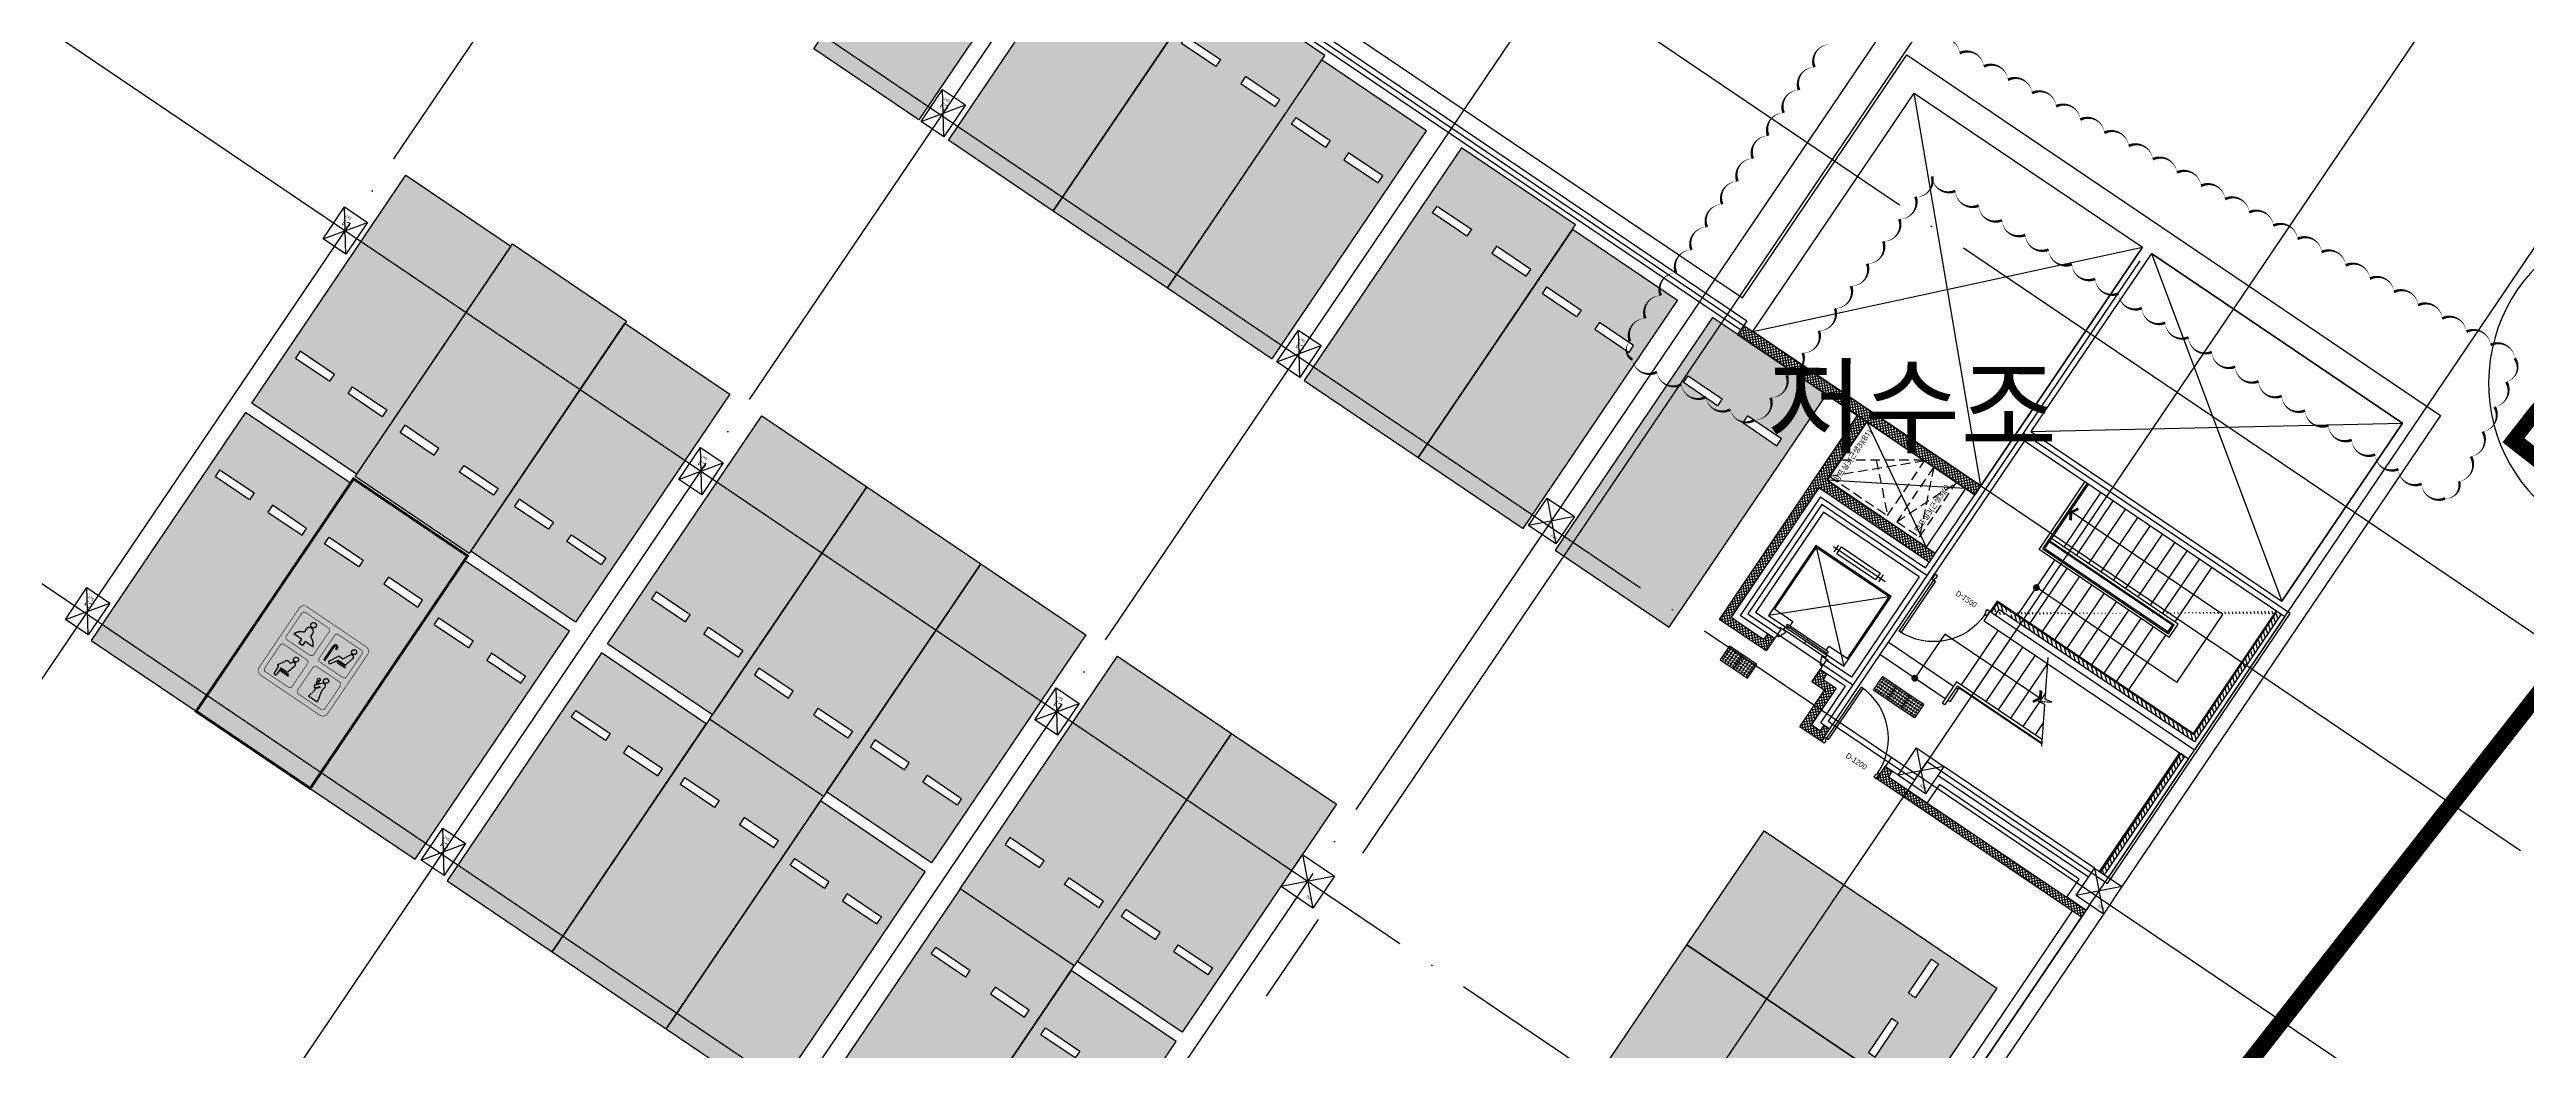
# Model space of a CAD drawing. Header units: millimetres. Extents: x -21000 to 567700, y 435000 to 850800.
# Drawn here: x 145627 to 190602, y 689496 to 707680 of the extents above; entities that cross this region are included whole.
import ezdxf
from ezdxf.enums import TextEntityAlignment as Align
from ezdxf.xclip import XClip

# ---------------------------------------------------------------- set-up
doc = ezdxf.new("R2010")
doc.units = ezdxf.units.MM
doc.header["$LTSCALE"] = 700
doc.header["$XCLIPFRAME"] = 2
for name, pattern in [('AB_Pbase$0$HIDDEN1', [0.375, 0.25, -0.125]), ('AB_Pbase$0$PHANTOMX2', [5, 2.5, -0.5, 0.5, -0.5, 0.5, -0.5]), ('AB_Pbase$0$주차장기둥$0$CEN', [62, 60, -1, 0, -1]), ('AB_Pbase$0$지하1층 동골조$0$PHANTOMX2', [5, 2.5, -0.5, 0.5, -0.5, 0.5, -0.5])]:
    doc.linetypes.add(name, pattern=pattern)
doc.layers.get('0').update_dxf_attribs({"color": 2})
doc.layers.get('Defpoints').update_dxf_attribs({"color": 171})
for name, color, linetype, plot in [('$0$Defponts', 161, 'Continuous', False), ('AB_Pbase$0$AB_Pbase_지붕층_구조도void$0$DEF_TEXT', 221, 'Continuous', False), ('AB_Pbase$0$AB_Pbase_지하1층_구조도void$0$DEF_TEXT', 221, 'Continuous', False), ('AB_Pbase$0$Defponts', 161, 'Continuous', False), ('AB_Pbase$0$주차장기둥$0$DEFPOINT', 247, 'Continuous', False), ('AB_Pbase$0$지하1층 동골조$0$Defpoints1', 235, 'Continuous', False)]:
    doc.layers.add(name, color=color, linetype=linetype, plot=plot)
for name, color, linetype in [('AB_Pbase$0$AA-XXXX-CNTL', 1, 'Continuous'), ('AB_Pbase$0$AREA-C', 3, 'Continuous'), ('AB_Pbase$0$da-open con', 1, 'Continuous'), ('AB_Pbase$0$da-open hid', 8, 'AB_Pbase$0$HIDDEN1'), ('AB_Pbase$0$ELE4', 4, 'Continuous'), ('AB_Pbase$0$ELE8', 8, 'Continuous'), ('AB_Pbase$0$FIN', 6, 'Continuous'), ('AB_Pbase$0$HAT', 8, 'Continuous'), ('AB_Pbase$0$HAT-BR', 5, 'Continuous'), ('AB_Pbase$0$INS', 8, 'Continuous'), ('AB_Pbase$0$LEAD', 7, 'Continuous'), ('AB_Pbase$0$SITE', 3, 'AB_Pbase$0$PHANTOMX2'), ('AB_Pbase$0$STAIR', 6, 'Continuous'), ('AB_Pbase$0$WAL', 3, 'Continuous'), ('AB_Pbase$0$WIN', 4, 'Continuous'), ('AB_Pbase$0$WIN1', 1, 'Continuous'), ('AB_Pbase$0$점자블럭', 5, 'Continuous'), ('AB_Pbase$0$주차-sol', 254, 'Continuous'), ('AB_Pbase$0$주차-여행', 221, 'Continuous'), ('AB_Pbase$0$주차-일반', 9, 'Continuous'), ('AB_Pbase$0$주차-확장', 7, 'Continuous'), ('AB_Pbase$0$주차장기둥$0$CEN_P', 244, 'AB_Pbase$0$주차장기둥$0$CEN'), ('MAK2', 7, 'Continuous'), ('p_구조전체평면도중심선$0$AXIS', 7, 'Continuous')]:
    doc.layers.add(name, color=color, linetype=linetype)
doc.styles.add('AB_Pbase$0$AB_Pbase_지붕층_구조도void$0$맑은 고딕', font='malgun.ttf')
doc.styles.add('AB_Pbase$0$AB_Pbase_지하1층_구조도void$0$맑은 고딕', font='malgun.ttf')
doc.styles.add('AB_Pbase$0$돋움', font='')
doc.styles.add('AB_Pbase$0$주차장기둥$0$맑은 고딕', font='')
doc.styles.add('p_구조전체평면도중심선$0$돋음', font='')
doc.styles.get('AB_Pbase$0$돋움').set_extended_font_data('Dotum')
doc.styles.get('AB_Pbase$0$주차장기둥$0$맑은 고딕').set_extended_font_data('Dotum')
doc.styles.get('p_구조전체평면도중심선$0$돋음').set_extended_font_data('Dotum')

# ---------------------------------------------------------------- blocks, each defined once
blk = doc.blocks.new('AB_Pbase$0$SITE0917')
at = {"layer": 'AB_Pbase$0$SITE', "ltscale": 4, "const_width": 300, "flags": 128}
blk.add_lwpolyline([(166790, 14282), (166796, 12458), (166803, 9905), (165179, 5176), (118539, -54372), (114046, -52298), (105316, -48298), (96846, -44418), (95856, -43968), (88256, -40478), (81076, -37188), (79666, -36528), (79666, -36528), (79666, -36528), (51296, -23518), (51296, -23518), (51296, -23518), (51296, -23518), (24886, -11398), (16536, -7578), (0, 0), (0, 0), (4267, 9299), (5687, 12403), (9896, 21572), (16196, 35292), (20268, 44180), (40845, 43843), (85590, 33566), (130335, 23288), (156238, 14282), (166790, 14282)], dxfattribs=at)
blk = doc.blocks.new('AB_Pbase$0$d-1200')
at = {"layer": 'AB_Pbase$0$Defponts'}
for p, q in [((176305, 695283), (176387, 695226)), ((175613, 694278), (175695, 694221))]:
    blk.add_line(p, q, dxfattribs=at)
at = {"layer": 'AB_Pbase$0$WIN'}
for points in [[(175641, 694319), (175664, 694352), (174741, 694988), (174719, 694955)], [(176305, 695204), (176350, 695172), (176382, 695218), (176299, 695274), (176277, 695242), (176314, 695216)], [(175687, 694306), (175732, 694275), (175701, 694230), (175618, 694286), (175641, 694319), (175678, 694294)]]:
    blk.add_lwpolyline(points, close=True, dxfattribs=at)
at = {"layer": 'AB_Pbase$0$WIN1'}
blk.add_arc((175641, 694319), 1120, 55.4314, 145.4314, dxfattribs=at)
at = {"layer": 'AB_Pbase$0$Defponts', "style": 'AB_Pbase$0$돋움'}
blk.add_text('D-1200', height=100, rotation=55.4314, dxfattribs=at).set_placement((176064, 694858), align=Align.MIDDLE)
blk = doc.blocks.new('AB_Pbase$0$점자블럭')
at = {"layer": 'AB_Pbase$0$점자블럭', "extrusion": (0, 0, -1)}
blk.add_lwpolyline([(0, 0), (300, 0), (300, 300), (0, 300)], close=True, dxfattribs=at)
at = {"layer": 'AB_Pbase$0$점자블럭', "color": 250}
for centre in [(-260, 260), (-260, 205), (-260, 150), (-260, 95), (-260, 40), (-205, 260), (-205, 205), (-205, 150), (-205, 95), (-205, 40), (-150, 260), (-150, 205), (-150, 150), (-150, 95), (-150, 40), (-95, 260), (-95, 205), (-95, 150), (-95, 95), (-95, 40), (-40, 260), (-40, 205), (-40, 150), (-40, 95), (-40, 40)]:
    blk.add_circle(centre, 15, dxfattribs=at)
blk = doc.blocks.new('AB_Pbase$0$지하1층 동골조')
at = {"layer": 'AB_Pbase$0$지하1층 동골조$0$Defpoints1', "linetype": 'AB_Pbase$0$지하1층 동골조$0$PHANTOMX2', "ltscale": 2, "flags": 128}
blk.add_lwpolyline([(0, 0), (-4493, 2074), (-13223, 6074), (-21693, 9954), (-22683, 10404), (-30283, 13894), (-37463, 17184), (-38873, 17844), (-38873, 17844), (-38873, 17844), (-67243, 30854), (-67243, 30854), (-67243, 30854), (-67243, 30854), (-93653, 42974), (-102003, 46794), (-118539, 54372), (-118539, 54372), (-114271, 63671), (-112852, 66775), (-108643, 75944), (-102343, 89664), (-97743, 99704), (-94170, 107502), (-90802, 109673), (-61989, 109764), (-53301, 109794), (-22854, 109885), (-9903, 109924), (5390, 109964), (23790, 110024), (43878, 110089), (48138, 105863), (48146, 102751), (48167, 93888), (48187, 90386), (48257, 66829), (48264, 64277), (46641, 59548)], close=True, dxfattribs=at)
blk = doc.blocks.new('AB_Pbase$0$AB_Pbase_지하1층_골조')
for p, q in [((156941, 716306), (176365, 703169)), ((157021, 715890), (176446, 702752)), ((176365, 703169), (179351, 707584)), ((179351, 707584), (189043, 701029)), ((176555, 702557), (179485, 706890)), ((179485, 706890), (183627, 704088)), ((180697, 699756), (183627, 704088)), ((183793, 703976), (181602, 700738)), ((183793, 703976), (188348, 700895)), ((176555, 702557), (180697, 699756)), ((181602, 700738), (186158, 697656)), ((189043, 701029), (183256, 692472)), ((188348, 700895), (186158, 697656)), ((181490, 700572), (177949, 695337)), ((181490, 700572), (186212, 697379)), ((177783, 699554), (176327, 697400)), ((177783, 699554), (179689, 698265)), ((179689, 698265), (180585, 699591)), ((177837, 699276), (176604, 697454)), ((179577, 698100), (177837, 699276)), ((179577, 698100), (178344, 696277)), ((176948, 696980), (176327, 697400)), ((177060, 697146), (176604, 697454)), ((177060, 697146), (176948, 696980)), ((180753, 697304), (180865, 697470)), ((180753, 697304), (184464, 694794)), ((180865, 697470), (184576, 694960)), ((186212, 697379), (184576, 694960)), ((177888, 696585), (177776, 696420)), ((178232, 696112), (177776, 696420)), ((178344, 696277), (177888, 696585)), ((178232, 696112), (177784, 695449)), ((177949, 695337), (177784, 695449)), ((179072, 694819), (178960, 694653)), ((179192, 694496), (178960, 694653)), ((179304, 694662), (179072, 694819)), ((182647, 692643), (179913, 694492)), ((182759, 692809), (180025, 694657)), ((184464, 694794), (183007, 692641)), ((182671, 692144), (178581, 686097)), ((182919, 691975), (178830, 685929))]:
    blk.add_line(p, q)
blk.add_lwpolyline([(176446, 702752), (176278, 702504), (180585, 699591)])
blk = doc.blocks.new('AB_Pbase$0$주차장기둥$0$cen 1bl 지하')
at = {"layer": 'AB_Pbase$0$주차장기둥$0$CEN_P', "color": 5}
for p, q in [((94810, -16669), (105360, 102207)), ((102580, -17359), (113129, 101517)), ((110349, -18048), (120899, 100828)), ((115827, -18534), (126377, 100342)), ((123896, -19250), (134445, 99626)), ((127780, -19595), (138330, 99281)), ((-1494, 93705), (142653, 80913)), ((-2236, 85338), (141910, 72546)), ((103774, 80950), (142352, 77526)), ((-2926, 77568), (141221, 64776)), ((-3668, 69201), (140478, 56409))]:
    blk.add_line(p, q, dxfattribs=at)
blk = doc.blocks.new('AB_Pbase$0$주차장기둥$0$p기둥 5x7')
blk.add_lwpolyline([(-250, 350), (250, 350), (250, -350), (-250, -350)], close=True)
at = {"layer": 'AB_Pbase$0$주차장기둥$0$DEFPOINT'}
for p, q in [((250, 350), (-250, -350)), ((-250, 350), (250, -350))]:
    blk.add_line(p, q, dxfattribs=at)
at = {"layer": 'AB_Pbase$0$주차장기둥$0$DEFPOINT', "color": 6, "style": 'AB_Pbase$0$주차장기둥$0$맑은 고딕'}
for s, height, p in [('C1', 100, (-24, -160)), ('5x7', 50, (29, -259))]:
    blk.add_text(s, height=height, rotation=0, dxfattribs=at).set_placement(p)
blk = doc.blocks.new('AB_Pbase$0$주차장기둥$0$s3_col')
at = {"ltscale": 0.5}
blk.add_lwpolyline([(-300, 300), (300, 300), (300, -300), (-300, -300)], close=True, dxfattribs=at)
at = {"layer": 'AB_Pbase$0$주차장기둥$0$DEFPOINT'}
for p, q in [((300, 300), (-300, -300)), ((300, -300), (-300, 300))]:
    blk.add_line(p, q, dxfattribs=at)
at = {"layer": 'AB_Pbase$0$주차장기둥$0$DEFPOINT', "color": 6, "style": 'AB_Pbase$0$주차장기둥$0$맑은 고딕'}
blk.add_text('6X6', height=50, rotation=270, dxfattribs=at).set_placement((-245, -137))
blk = doc.blocks.new('AB_Pbase$0$주차장기둥$0$p기둥 7x7')
blk.add_lwpolyline([(-350, 350), (350, 350), (350, -350), (-350, -350)], close=True)
at = {"layer": 'AB_Pbase$0$주차장기둥$0$DEFPOINT'}
for p, q in [((350, 350), (-350, -350)), ((-350, 350), (350, -350))]:
    blk.add_line(p, q, dxfattribs=at)
at = {"layer": 'AB_Pbase$0$주차장기둥$0$DEFPOINT', "color": 6, "style": 'AB_Pbase$0$주차장기둥$0$맑은 고딕'}
blk.add_text('7x7', height=50, rotation=0, dxfattribs=at).set_placement((129, -259))
blk = doc.blocks.new('AB_Pbase$0$주차장기둥')
for name, p, rotation in [('AB_Pbase$0$주차장기둥$0$cen 1bl 지하', (-253926, 27514), 1.99999810188403), ('AB_Pbase$0$주차장기둥$0$p기둥 5x7', (-145816, 106691), 176.9286298184038), ('AB_Pbase$0$주차장기둥$0$p기둥 5x7', (-138027, 106273), 176.9286298184038), ('AB_Pbase$0$주차장기둥$0$s3_col', (-132532, 106028), 86.9286298184093), ('AB_Pbase$0$주차장기둥$0$s3_col', (-124444, 105594), 86.9286298184093), ('AB_Pbase$0$주차장기둥$0$s3_col', (-120549, 105386), 86.9286298184093), ('AB_Pbase$0$주차장기둥$0$p기둥 5x7', (-154025, 99270), 176.9286298184038), ('AB_Pbase$0$주차장기둥$0$p기둥 5x7', (-146236, 98852), 176.9286298184038), ('AB_Pbase$0$주차장기둥$0$p기둥 5x7', (-138448, 98435), 176.9286298184038), ('AB_Pbase$0$주차장기둥$0$p기둥 7x7', (-132955, 98140), 356.9286298183944), ('AB_Pbase$0$주차장기둥$0$p기둥 5x7', (-154473, 90932), 176.9286298184038), ('AB_Pbase$0$주차장기둥$0$p기둥 5x7', (-146684, 90514), 176.9286298184038)]:
    blk.add_blockref(name, p, dxfattribs=dict(rotation=rotation))
blk = doc.blocks.new('AB_Pbase$0$AB_Pbase_지붕층_구조도void')
for p, q in [((130293, -36845), (128568, -37127)), ((129414, -36829), (129620, -37839)), ((129786, -37951), (130872, -37237)), ((130458, -36957), (130200, -38231))]:
    blk.add_line(p, q)
for points in [[(130293, -36845), (130270, -36829), (128770, -36829), (128568, -37127), (129620, -37839)], [(130458, -36957), (129786, -37951), (130200, -38231), (130872, -37237)]]:
    blk.add_lwpolyline(points, close=True)
at = {"layer": 'AB_Pbase$0$AB_Pbase_지붕층_구조도void$0$DEF_TEXT', "style": 'AB_Pbase$0$AB_Pbase_지붕층_구조도void$0$맑은 고딕'}
blk.add_text('펌프실3(근생3)(r)', height=100, rotation=55.9286, dxfattribs=at).set_placement((130181, -38156))
blk = doc.blocks.new('AB_Pbase$0$AB_Pbase_지하1층_구조도void', base_point=(49381, 737051))
for p, q in [((180697, 699756), (179485, 706890)), ((176555, 702557), (183627, 704088)), ((183793, 703976), (186158, 697656)), ((178622, 700918), (179702, 698642)), ((181602, 700738), (188348, 700895)), ((180419, 699703), (177905, 699858))]:
    blk.add_line(p, q)
blk.add_lwpolyline([(178622, 700918), (180419, 699703), (179702, 698642), (177905, 699858), (178622, 700918)])
at = {"layer": 'AB_Pbase$0$AB_Pbase_지하1층_구조도void$0$DEF_TEXT'}
for points in [[(176555, 702557), (179485, 706890), (183627, 704088), (180697, 699756)], [(183793, 703976), (181602, 700738), (186158, 697656), (188348, 700895)]]:
    blk.add_lwpolyline(points, close=True, dxfattribs=at)
at = {"layer": 'AB_Pbase$0$AB_Pbase_지하1층_구조도void$0$DEF_TEXT', "style": 'AB_Pbase$0$AB_Pbase_지하1층_구조도void$0$맑은 고딕'}
blk.add_text('펌프실3(근생3)(B1)', height=100, rotation=55.9286, dxfattribs=at).set_placement((178091, 699803))
blk = doc.blocks.new('AB_Pbase$0$실명')
at = {"layer": 'AB_Pbase$0$Defponts', "style": 'AB_Pbase$0$돋움'}
blk.add_text('저수조', height=1400, rotation=359.9315, dxfattribs=at).set_placement((200457, -129642), align=Align.MIDDLE)
blk = doc.blocks.new('AB_Pbase$0$주차일반')
at = {"layer": 'AB_Pbase$0$주차-sol'}
h = blk.add_hatch(color=254, dxfattribs=at)
h.dxf.hatch_style = 1
h.paths.add_polyline_path([(0, 0), (-2300, 0), (-2300, -5000), (0, -5000)])
h.paths.add_polyline_path([(-200, -3725), (-200, -3875), (-950, -3875), (-950, -3725)], flags=16)
h.paths.add_polyline_path([(-1350, -3725), (-1350, -3875), (-2100, -3875), (-2100, -3725)], flags=16)
at = {"layer": 'AB_Pbase$0$주차-일반', "color": 6}
for points in [[(0, 0), (0, -5000), (-2300, -5000), (-2300, 0)], [(-1350, -3875), (-1350, -3725), (-2100, -3725), (-2100, -3875)], [(-950, -3875), (-950, -3725), (-200, -3725), (-200, -3875)]]:
    blk.add_lwpolyline(points, close=True, dxfattribs=at)
blk = doc.blocks.new('AB_Pbase$0$주차확장')
at = {"layer": 'AB_Pbase$0$주차-sol'}
h = blk.add_hatch(color=252, dxfattribs=at)
h.paths.add_polyline_path([(1525, -3825), (2275, -3825), (2275, -3975), (1525, -3975)], flags=16)
edge = h.paths.add_edge_path()
edge.add_line((0, -5100), (2500, -5100))
edge.add_line((2500, -5100), (2500, 0))
edge.add_line((2500, 0), (0, 0))
edge.add_line((0, 0), (0, -5100))
h.paths.add_polyline_path([(225, -3975), (225, -3825), (975, -3825), (975, -3975)])
at = {"layer": 'AB_Pbase$0$주차-확장'}
blk.add_lwpolyline([(0, 0), (0, -5100), (2500, -5100), (2500, 0)], close=True, dxfattribs=at)
at = {"layer": 'AB_Pbase$0$주차-확장', "ltscale": 600}
for points in [[(975, -3975), (975, -3825), (225, -3825), (225, -3975)], [(1525, -3975), (1525, -3825), (2275, -3825), (2275, -3975)]]:
    blk.add_lwpolyline(points, close=True, dxfattribs=at)
blk = doc.blocks.new('AB_Pbase$0$AB_Pbase-C1BCB056C')
at = {"layer": 'AB_Pbase$0$주차-여행'}
h = blk.add_hatch(color=170, dxfattribs=at)
h.dxf.hatch_style = 1
edge = h.paths.add_edge_path()
edge.add_line((105, 5), (1405, 5))
edge.add_arc((1405, 105), 100, 270, 360)
edge.add_line((1505, 105), (1505, 1405))
edge.add_arc((1405, 1405), 100, 0, 90)
edge.add_line((1405, 1505), (105, 1505))
edge.add_arc((105, 1405), 100, 90, 180)
edge.add_line((5, 1405), (5, 105))
edge.add_arc((105, 105), 100, 180, 270)
h = blk.add_hatch(color=255, dxfattribs=at)
h.dxf.hatch_style = 1
h.paths.add_polyline_path([(465, 1094), (465, 1180, 0.714286), (325, 1180), (325, 1094, 0.219224), (185, 965), (355, 965), (355, 875), (435, 875), (435, 965), (605, 965, 0.219224)])
h.paths.add_polyline_path([(445, 1295, 1), (345, 1295, 1)])
h.paths.add_polyline_path([(905, 1187), (905, 887, 1), (925, 887), (925, 1187, -1), (970, 1187), (970, 1167, 1), (990, 1167), (990, 1187, 1)])
h.paths.add_polyline_path([(1323, 1301, 1), (1233, 1301, 1)])
h.paths.add_polyline_path([(1326, 1193, 0.878579), (1252, 1222), (1178, 1090), (1094, 1086, 0.258599), (1086, 1081), (994, 920, 0.979199), (1041, 893), (1120, 1020), (1258, 1020, 0.342105), (1287, 1042)])
h.paths.add_polyline_path([(1288, 1000), (1138, 1000, 1), (1138, 975), (1288, 975, 1)], flags=17)
h.paths.add_polyline_path([(437, 598, 1), (527, 598, 1)])
h.paths.add_polyline_path([(528, 486, 0.88788), (453, 517), (433, 482, 0.415611), (332, 466), (259, 343, 0.192889), (258, 335, 0.480795), (267, 323), (285, 323), (285, 186, 1), (340, 186), (340, 323), (460, 323, 0.335846), (488, 345)])
h.paths.add_polyline_path([(516, 297), (366, 297, 1), (366, 272), (516, 272, 1)], flags=17)
h.paths.add_polyline_path([(1053, 529, 1), (1002, 529, 1)])
h.paths.add_polyline_path([(1071, 480, 1.194973), (1032, 437)])
h.paths.add_polyline_path([(1196, 466, 0.70337), (1123, 516), (1027, 409, 1), (1064, 375), (1111, 428, -1), (1122, 418), (1063, 351, 0.482877), (1064, 343), (1073, 339, -0.332101), (1075, 333), (1040, 174), (1231, 174), (1185, 381, -0.096684), (1185, 402)])
h.paths.add_polyline_path([(1194, 582, 1), (1104, 582, 1)])
at = {"layer": 'AB_Pbase$0$주차-여행', "color": 255}
for p, q in [((355, 965), (185, 965)), ((325, 1180), (325, 1094)), ((355, 965), (355, 875)), ((605, 965), (435, 965)), ((435, 965), (435, 875)), ((465, 1180), (465, 1094)), ((905, 887), (905, 1187)), ((925, 887), (925, 1187)), ((970, 1167), (970, 1187)), ((990, 1167), (990, 1187)), ((994, 920), (1086, 1081)), ((1041, 893), (1120, 1020)), ((1094, 1086), (1178, 1090)), ((1120, 1020), (1258, 1020)), ((1138, 1000), (1288, 1000)), ((1138, 975), (1288, 975)), ((1178, 1090), (1252, 1222)), ((1287, 1042), (1326, 1193)), ((259, 343), (332, 466)), ((435, 875), (355, 875)), ((433, 482), (453, 517)), ((528, 486), (488, 345)), ((1123, 516), (1027, 409)), ((1071, 480), (1032, 437)), ((1185, 402), (1196, 466)), ((257, 333), (257, 338)), ((267, 323), (285, 323)), ((285, 323), (285, 186)), ((340, 323), (460, 323)), ((340, 323), (340, 186)), ((366, 297), (516, 297)), ((366, 272), (516, 272)), ((1075, 333), (1040, 174)), ((1231, 174), (1040, 174)), ((1122, 418), (1063, 351)), ((1111, 428), (1064, 375)), ((1073, 339), (1064, 343)), ((1185, 381), (1231, 174))]:
    blk.add_line(p, q, dxfattribs=at)
at = {"layer": 'AB_Pbase$0$주차-여행', "color": 255, "const_width": 10}
for points in [[(105, 5), (1405, 5, 0.414214), (1505, 105), (1505, 1405, 0.414214), (1405, 1505), (105, 1505, 0.414214), (5, 1405), (5, 105, 0.414214)], [(145, 805), (645, 805, 0.414214), (695, 855), (695, 1355, 0.414214), (645, 1405), (145, 1405, 0.414214), (95, 1355), (95, 855, 0.414214)], [(865, 805), (1365, 805, 0.414214), (1415, 855), (1415, 1355, 0.414214), (1365, 1405), (865, 1405, 0.414214), (815, 1355), (815, 855, 0.414214)], [(145, 105), (645, 105, 0.414214), (695, 155), (695, 655, 0.414214), (645, 705), (145, 705, 0.414214), (95, 655), (95, 155, 0.414214)], [(865, 105), (1365, 105, 0.414214), (1415, 155), (1415, 655, 0.414214), (1365, 705), (865, 705, 0.414214), (815, 655), (815, 155, 0.414214)]]:
    blk.add_lwpolyline(points, format="xyb", close=True, dxfattribs=at)
at = {"layer": 'AB_Pbase$0$주차-여행', "color": 255}
for centre, radius in [((395, 1295), 50), ((1278, 1301), 45), ((482, 598), 45), ((1028, 529), 25.7), ((1149, 582), 45)]:
    blk.add_circle(centre, radius, dxfattribs=at)
for centre, radius, start, end in [((395, 877), 227, 107.9202, 157.3801), ((395, 1156), 74, 18.9246, 161.0754), ((395, 877), 227, 22.6199, 72.0798), ((948, 1187), 42.5, 0, 180), ((948, 1187), 22.5, 0, 180), ((980, 1167), 10, 180, 0), ((1018, 907), 27, 150.4282, 328.0196), ((1094, 1076), 10, 92.4323, 150.4282), ((1138, 987), 12.5, 90, 270), ((1287, 1203), 40, 345.5444, 150.7519), ((1258, 1050), 30, 270, 345.5444), ((1288, 987), 12.5, 270, 90), ((391, 424), 72.3, 54.3449, 144.618), ((489, 497), 41, 344.2578, 150.6627), ((915, 887), 10, 180, 0), ((1048, 462), 29, 37.898, 238.2024), ((1151, 478), 46.8, 345.409, 125.8947), ((267, 338), 10, 149.0416, 180), ((267, 333), 10, 180, 270), ((312, 186), 27.5, 180, 0), ((366, 284), 12.5, 90, 270), ((460, 353), 30, 270, 344.2578), ((516, 284), 12.5, 270, 90), ((1046, 392), 25, 138.0502, 318.0502), ((1066, 348), 5, 138.0502, 241.1496), ((1070, 334), 5, 347.664, 61.1496), ((1117, 423), 7.5, 318.0502, 138.0502), ((1239, 393), 55, 170.2464, 192.336)]:
    blk.add_arc(centre, radius, start, end, dxfattribs=at)
blk = doc.blocks.new('AB_Pbase$0$AB_Pbase-여행주차_')
at = {"layer": 'AB_Pbase$0$주차-sol'}
h = blk.add_hatch(color=252, dxfattribs=at)
h.paths.add_polyline_path([(54378012, -70102334), (54378012, -70097234), (54375512, -70097234), (54375512, -70102334)])
h.paths.add_polyline_path([(54377037, -70098359), (54377037, -70098509), (54377787, -70098509), (54377787, -70098359)], flags=16)
h.paths.add_polyline_path([(54376487, -70098359), (54376487, -70098509), (54375737, -70098509), (54375737, -70098359)], flags=16)
at = {"layer": 'AB_Pbase$0$주차-여행', "const_width": 50}
blk.add_lwpolyline([(54378012, -70102334), (54378012, -70097234), (54375512, -70097234), (54375512, -70102334)], close=True, dxfattribs=at)
at = {"layer": 'AB_Pbase$0$주차-여행', "color": 5, "ltscale": 600}
for points in [[(54376487, -70098359), (54376487, -70098509), (54375737, -70098509), (54375737, -70098359)], [(54377037, -70098359), (54377037, -70098509), (54377787, -70098509), (54377787, -70098359)]]:
    blk.add_lwpolyline(points, close=True, dxfattribs=at)
at = {"layer": 'AB_Pbase$0$주차-여행', "xscale": 1.000000000002362, "yscale": 1.000000000002362, "zscale": 1.000000000002362}
blk.add_blockref('AB_Pbase$0$AB_Pbase-C1BCB056C', (54376007, -70101139), dxfattribs=at)
blk = doc.blocks.new('AB_Pbase$0$pppaaa_1_1')
at = {"layer": 'AB_Pbase$0$주차-여행', "rotation": 325.9286267080922}
blk.add_blockref('AB_Pbase$0$AB_Pbase-여행주차_', (-5620047, 89226781), dxfattribs=at)
at = {"layer": 'AB_Pbase$0$주차-여행', "xscale": -1, "rotation": 145.9286270030465}
blk.add_blockref('AB_Pbase$0$AB_Pbase-여행주차_', (-84170128, -26916158), dxfattribs=at)
at = {"layer": 'AB_Pbase$0$주차-일반', "extrusion": (0, 0, -1), "xscale": -1, "zscale": -1}
for p, rotation in [((-159504, 707691), 214.0713731468317), ((-154004, 704107), 34.07137300557454), ((-157980, 701418), 34.07137300557454), ((-160465, 699737), 34.07137300557454), ((-164441, 697048), 34.07137300557454), ((-168996, 693968), 34.07137300558773)]:
    blk.add_blockref('AB_Pbase$0$주차일반', p, dxfattribs=dict(at, rotation=rotation))
at = {"layer": 'AB_Pbase$0$주차-일반', "extrusion": (0, 0, -1), "zscale": -1}
for p, rotation in [((-163853, 704750), 214.0713732900378), ((-167829, 702061), 214.0713732900378), ((-172385, 698980), 214.0713732900375), ((-148290, 695658), 214.0713732900247), ((-152266, 692969), 214.0713732900247), ((-154751, 691288), 214.0713732900247), ((-158727, 688599), 214.0713732900247), ((-163281, 685519), 214.0713732900375)]:
    blk.add_blockref('AB_Pbase$0$주차일반', p, dxfattribs=dict(at, rotation=rotation))
at = {"layer": 'AB_Pbase$0$주차-확장', "extrusion": (0, 0, -1), "xscale": -1, "zscale": -1, "rotation": 214.0713731468317}
for p in [(-165924, 703349), (-170480, 700268), (-175036, 697187), (-156822, 689888), (-161376, 686808)]:
    blk.add_blockref('AB_Pbase$0$주차확장', p, dxfattribs=at)
at = {"layer": 'AB_Pbase$0$주차-확장', "extrusion": (0, 0, -1), "zscale": -1}
for p, rotation in [((-156103, 702748), 34.07137314683165), ((-162536, 698337), 34.07137314683165), ((-167090, 695257), 34.07137314683165), ((-176758, 693486), 304.0713731468311), ((-175358, 691416), 304.0713731468311)]:
    blk.add_blockref('AB_Pbase$0$주차확장', p, dxfattribs=dict(at, rotation=rotation))
blk = doc.blocks.new('AB_Pbase')
at = {"layer": 'AB_Pbase$0$HAT'}
h = blk.add_hatch(dxfattribs=at)
h.set_pattern_fill('NET', color=256, scale=15, angle=100)
h.paths.add_polyline_path([(176390, 702669), (176278, 702504), (178456, 701030), (175952, 697328), (176797, 696756), (176948, 696980), (176824, 697064), (176757, 696965), (176160, 697368), (177751, 699720), (179756, 698365), (179868, 698530), (177905, 699858), (178622, 700918), (180585, 699591), (180697, 699756), (176390, 702669), (176446, 702752)])
h = blk.add_hatch(dxfattribs=at)
h.set_pattern_fill('NET', color=256, scale=15, angle=100)
h.paths.add_polyline_path([(177850, 695404), (177949, 695337), (177798, 695113), (177409, 695376), (177857, 696039), (177625, 696196), (177776, 696420), (177901, 696336), (177833, 696236), (178065, 696079), (177617, 695417), (177783, 695305)])
h = blk.add_hatch(dxfattribs=at)
h.set_pattern_fill('NET', color=256, scale=15, angle=100)
h.paths.add_polyline_path([(182604, 692044), (182520, 691920), (178809, 694430), (178960, 694653), (179084, 694569), (179017, 694470)])
at = {"layer": 'AB_Pbase$0$HAT-BR'}
h = blk.add_hatch(dxfattribs=at)
h.set_pattern_fill('ANSI31', color=256, scale=20, angle=61)
edge = h.paths.add_edge_path()
edge.add_line((186145, 697423), (184577, 695104))
edge.add_line((184577, 695104), (181023, 697507))
edge.add_line((181023, 697507), (180956, 697408))
edge.add_line((186071, 697474), (184553, 695229))
edge.add_line((184553, 695229), (180999, 697632))
edge.add_line((180999, 697632), (180881, 697458))
h = blk.add_hatch(dxfattribs=at)
h.set_pattern_fill('ANSI31', color=256, scale=20, angle=61)
h.paths.add_polyline_path([(182941, 692685), (184397, 694839), (184323, 694889), (182866, 692736)])
at = {"color": 0}
blk.add_line((180753, 697304), (180865, 697470), dxfattribs=at)
at = {"layer": 'AB_Pbase$0$AA-XXXX-CNTL'}
blk.add_line((183581, 703842), (178259, 695973), dxfattribs=at)
at = {"layer": 'AB_Pbase$0$AREA-C'}
blk.add_lwpolyline([(179721, 694743), (182993, 692530), (186309, 697433), (181463, 700711), (179715, 698126), (177810, 699415), (176466, 697427), (178371, 696138), (177923, 695476), (179496, 694411)], close=True, dxfattribs=at)
at = {"layer": 'AB_Pbase$0$Defponts', "ltscale": 5, "flags": 128}
blk.add_lwpolyline([(195132, 730352), (195210, 704242), (193586, 699513), (146945, 639965), (142452, 642039), (133722, 646039), (125252, 649919), (124262, 650369), (116662, 653859), (109482, 657149), (108072, 657809), (79702, 670819), (53292, 682939), (44942, 686759), (28406, 694337), (32674, 703636), (34093, 706740), (38302, 715909)], dxfattribs=at)
at = {"layer": 'AB_Pbase$0$ELE4'}
for p, q in [((182650, 699788), (181938, 698736)), ((182873, 699636), (182201, 698642)), ((183097, 699485), (182425, 698491)), ((183321, 699334), (182648, 698340)), ((183544, 699183), (182872, 698189)), ((183768, 699031), (183096, 698037)), ((181854, 698611), (181938, 698736)), ((184091, 697099), (181854, 698611)), ((184175, 697223), (181938, 698736)), ((182173, 698601), (182162, 698584)), ((183992, 698880), (183319, 697886)), ((184215, 698729), (183543, 697735)), ((184439, 698578), (183767, 697584)), ((181366, 697408), (182039, 698402)), ((181590, 697257), (182262, 698251)), ((181814, 697106), (182486, 698100)), ((182067, 698444), (182078, 698460)), ((182290, 698292), (182302, 698309)), ((182397, 698450), (182386, 698433)), ((182514, 698141), (182525, 698158)), ((182620, 698298), (182609, 698282)), ((182844, 698147), (182833, 698131)), ((184663, 698426), (183990, 697432)), ((184886, 698275), (184214, 697281)), ((182037, 696954), (182710, 697948)), ((182261, 696803), (182933, 697797)), ((182485, 696652), (183157, 697646)), ((182738, 697990), (182749, 698006)), ((182961, 697839), (182972, 697855)), ((183068, 697996), (183057, 697979)), ((183185, 697687), (183196, 697704)), ((183291, 697845), (183280, 697828)), ((183515, 697693), (183504, 697677)), ((181010, 697130), (180337, 696136)), ((182708, 696501), (183381, 697495)), ((182932, 696349), (183604, 697343)), ((183156, 696198), (183828, 697192)), ((183409, 697536), (183420, 697553)), ((183632, 697385), (183643, 697401)), ((183739, 697542), (183727, 697526)), ((183856, 697233), (183867, 697250)), ((183962, 697391), (183951, 697374)), ((184080, 697082), (184175, 697223)), ((184186, 697240), (184175, 697223)), ((180047, 695886), (178863, 696687)), ((180198, 696110), (179014, 696911)), ((181233, 696979), (180561, 695985)), ((181457, 696828), (180785, 695834)), ((181680, 696677), (181008, 695683)), ((183379, 696047), (184052, 697041)), ((181904, 696525), (181232, 695531)), ((180130, 695830), (180089, 695858)), ((180309, 696095), (180130, 695830)), ((180281, 696054), (180240, 696082)), ((181807, 695058), (180298, 696078)), ((180533, 695944), (180522, 695927)), ((180757, 695792), (180745, 695776)), ((181874, 695998), (181456, 695380)), ((180980, 695641), (180969, 695625)), ((181204, 695490), (181193, 695473)), ((181428, 695339), (181416, 695322)), ((181835, 695460), (181679, 695229)), ((181651, 695187), (181640, 695171))]:
    blk.add_line(p, q, dxfattribs=at)
at = {"layer": 'AB_Pbase$0$ELE8'}
for p, q in [((177698, 698670), (176840, 697401)), ((177698, 698670), (178207, 696476)), ((179065, 697745), (177698, 698670)), ((178019, 698652), (178959, 698016)), ((178030, 698554), (178115, 698678)), ((178918, 698134), (178834, 698010)), ((179065, 697745), (176840, 697401)), ((178207, 696476), (179065, 697745)), ((176840, 697401), (177192, 697162)), ((177044, 697175), (177035, 697162)), ((177150, 697109), (177051, 697176)), ((177191, 697178), (177199, 697172)), ((177192, 697162), (177199, 697172)), ((176987, 697038), (177017, 697018)), ((177023, 697018), (177137, 697081)), ((177138, 697082), (177151, 697102)), ((177516, 696928), (177494, 696894)), ((177558, 696990), (177536, 696957)), ((177862, 696724), (177855, 696714)), ((177855, 696714), (178207, 696476)), ((177870, 696719), (177862, 696724)), ((177784, 696504), (177800, 696632)), ((177816, 696478), (177786, 696498)), ((177800, 696634), (177814, 696654)), ((177821, 696655), (177920, 696588)), ((177922, 696581), (177913, 696569))]:
    blk.add_line(p, q, dxfattribs=at)
blk.add_lwpolyline([(177904, 696768), (177895, 696774), (177943, 696844), (178274, 696620), (179030, 697738), (177705, 698635), (176949, 697517), (177280, 697292), (177233, 697222), (177224, 697228)], dxfattribs=at)
for points in [[(178868, 698168), (178784, 698044), (178080, 698520), (178164, 698644)], [(177897, 696670), (177135, 697185), (177113, 697152), (177875, 696637)], [(177163, 697209), (177186, 697242), (177923, 696743), (177900, 696710)]]:
    blk.add_lwpolyline(points, close=True, dxfattribs=at)
for centre, start, end in [((177048, 697172), 55.9286, 145.9286), ((177020, 697022), 235.9286, 310.6735), ((177134, 697085), 310.6735, 325.9286), ((177147, 697105), 325.9286, 55.9286), ((177788, 696502), 161.1837, 235.9286), ((177805, 696631), 145.9286, 161.1837), ((177818, 696651), 55.9286, 145.9286), ((177918, 696584), 325.9286, 55.9286)]:
    blk.add_arc(centre, 5, start, end, dxfattribs=at)
at = {"layer": 'AB_Pbase$0$FIN'}
for p, q in [((158317, 714771, 0), (176334, 702587)), ((182850, 692747), (184306, 694901)), ((182354, 692032), (178416, 686209))]:
    blk.add_line(p, q, dxfattribs=at)
blk.add_lwpolyline([(186054, 697485), (184547, 695257), (180994, 697660), (180865, 697470)], dxfattribs=at)
at = {"layer": 'AB_Pbase$0$INS'}
blk.add_lwpolyline([(182604, 692044), (182256, 692279), (182480, 692611), (179945, 694325), (179721, 693994)], dxfattribs=at)
at = {"layer": 'AB_Pbase$0$LEAD'}
for p, q in [((182314, 699291), (182306, 699145)), ((182340, 699133), (182306, 699145)), ((185089, 697414), (182314, 699291)), ((182340, 699133), (182347, 699268)), ((182347, 699268), (182469, 699325)), ((182469, 699325), (182446, 699352)), ((184254, 696180), (181703, 697905)), ((184254, 696180), (185089, 697414)), ((180040, 697062), (179496, 696258)), ((181792, 695877), (180040, 697062)), ((181758, 695900), (181636, 695843)), ((181636, 695843), (181660, 695816)), ((181766, 696034), (181758, 695900)), ((181766, 696034), (181800, 696023)), ((181792, 695877), (181800, 696023))]:
    blk.add_line(p, q, dxfattribs=at)
at = {"layer": 'AB_Pbase$0$LEAD', "const_width": 62.5}
for points in [[(181677, 697923, 1), (181728, 697888, 1)], [(179470, 696276, 1), (179522, 696241, 1)]]:
    blk.add_lwpolyline(points, format="xyb", close=True, dxfattribs=at)
at = {"layer": 'AB_Pbase$0$LEAD'}
blk.add_lwpolyline([(181804, 695024), (181858, 695780), (181737, 695839), (181986, 695821), (181865, 695880), (181919, 696635)], dxfattribs=at)
for points in [[(182314, 699291), (182347, 699268), (182306, 699145), (182340, 699133)], [(182446, 699352), (182469, 699325), (182314, 699291), (182347, 699268)], [(181660, 695816), (181636, 695843), (181792, 695877), (181758, 695900)], [(181792, 695877), (181758, 695900), (181800, 696023), (181766, 696034)]]:
    blk.add_solid(points, dxfattribs=at)
at = {"layer": 'AB_Pbase$0$STAIR'}
for p, q in [((181753, 698595), (182588, 699830)), ((181822, 698609), (182629, 699802)), ((184114, 696999), (181753, 698595)), ((181822, 698609), (184100, 697068)), ((181949, 698752), (184207, 697226)), ((184276, 697239), (181977, 698794)), ((184100, 697068), (184207, 697226)), ((184114, 696999), (184276, 697239)), ((180254, 696192), (179991, 695803)), ((180033, 695775), (179991, 695803)), ((180268, 696123), (180033, 695775)), ((181813, 695139), (180254, 696192)), ((180268, 696123), (181808, 695081))]:
    blk.add_line(p, q, dxfattribs=at)
at = {"layer": 'AB_Pbase$0$WAL'}
blk.add_line((176390, 702669), (176278, 702504), dxfattribs=at)
for points in [[(176446, 702752), (176390, 702669), (180697, 699756), (180585, 699591), (178622, 700918), (177905, 699858), (179868, 698530), (179756, 698365), (177751, 699720), (176160, 697368), (176757, 696965), (176824, 697064), (176948, 696980), (176797, 696756), (175952, 697328), (178456, 701030), (176278, 702504)], [(186071, 697474), (184553, 695229), (180999, 697632), (180881, 697458)], [(186145, 697423), (184577, 695104), (181023, 697507), (180956, 697408)], [(177850, 695404), (177949, 695337), (177798, 695113), (177409, 695376), (177857, 696039), (177625, 696196), (177776, 696420), (177901, 696336), (177833, 696236), (178065, 696079), (177617, 695417), (177783, 695305), (177850, 695404)], [(182941, 692685), (184397, 694839), (184323, 694889), (182866, 692736), (182941, 692685)], [(182604, 692044), (182520, 691920), (178809, 694430), (178960, 694653), (179084, 694569), (179017, 694470), (182604, 692044)]]:
    blk.add_lwpolyline(points, dxfattribs=at)
for name, p, rotation in [('AB_Pbase$0$AB_Pbase_지하1층_골조', (0, 0), 359.9999999999999), ('AB_Pbase$0$주차장기둥', (231893, 539971), 329.0000000345588), ('AB_Pbase$0$지하1층 동골조', (146945, 639965), 359.9999999999994), ('AB_Pbase$0$SITE0917', (28406, 694337), 359.9999999999983), ('AB_Pbase$0$실명', (-21011, 830850), 359.9999999999999), ('AB_Pbase$0$점자블럭', (178994, 695873), 325.9286298420306), ('AB_Pbase$0$점자블럭', (179243, 695705), 325.9286298420306), ('AB_Pbase$0$점자블럭', (179491, 695537), 325.9286298420306)]:
    blk.add_blockref(name, p, dxfattribs=dict(rotation=rotation))
at = {"xscale": -0.9999999999999954, "rotation": 325.9286298614083}
for p in [(175964, 696595), (176212, 696427)]:
    blk.add_blockref('AB_Pbase$0$점자블럭', p, dxfattribs=at)
at = {"layer": 'AB_Pbase$0$AA-XXXX-CNTL', "xscale": -0.9999999999999992, "rotation": 201.3600367010974}
blk.add_blockref('AB_Pbase$0$d-1200', (-236627, 1280696), dxfattribs=at)
at = {"layer": 'AB_Pbase$0$AA-XXXX-CNTL', "rotation": 270.4972230048382}
blk.add_blockref('AB_Pbase$0$d-1200', (-517922, 864777), dxfattribs=at)
at = {"layer": 'AB_Pbase$0$da-open con', "rotation": 359.9999999999999}
blk.add_blockref('AB_Pbase$0$AB_Pbase_지하1층_구조도void', (49381, 737051), dxfattribs=at)
at = {"layer": 'AB_Pbase$0$da-open hid', "rotation": 359.9999999999999}
blk.add_blockref('AB_Pbase$0$AB_Pbase_지붕층_구조도void', (49381, 737052), dxfattribs=at)
at = {"layer": 'AB_Pbase$0$WAL'}
ref = blk.add_blockref('AB_Pbase$0$pppaaa_1_1', (0, 0), dxfattribs=dict(at, rotation=359.9999999999999))
XClip(ref).set_block_clipping_path([(-396188.9384898804, 0.0133324571), (493845.7278262604, 839949.4046300659)])
blk = doc.blocks.new('p_구조전체평면도중심선$0$BOMBOM_S')
at = {"layer": 'p_구조전체평면도중심선$0$AXIS', "color": 7}
blk.add_line((0, 0.4), (0, 0), dxfattribs=at)
blk.add_lwpolyline([(-0.6, 1, 1), (0.6, 1, 1), (-0.6, 1, 1)], format="xyb", dxfattribs=at)
at = {"layer": 'p_구조전체평면도중심선$0$AXIS', "color": 1, "style": 'p_구조전체평면도중심선$0$돋음'}
for tag, p, height in [('X', (-0.2947, 0.8159), 0.4), ('N', (0.1285, 0.8159), 0.25)]:
    blk.add_attdef(tag, p, '', height=height, dxfattribs=at)
blk = doc.blocks.new('p_구조전체평면도중심선')
at = {"layer": 'p_구조전체평면도중심선$0$AXIS'}
ref = blk.add_blockref('p_구조전체평면도중심선$0$BOMBOM_S', (168448.5, 4207.9), dxfattribs=dict(at, xscale=5000, yscale=5000, zscale=5000, rotation=51.99999999902788))
ref.add_attrib('X', 'D', (163563.8, 4457.2), dxfattribs={"color": 1, "height": 2500, "rotation": 52, "style": 'p_구조전체평면도중심선$0$돋음'})
ref.add_attrib('N', 'X10', (164823.1, 6326.1), dxfattribs={"color": 1, "height": 1500, "rotation": 52, "style": 'p_구조전체평면도중심선$0$돋음'})

msp = doc.modelspace()

# ---------------------------------------------------------------- block references
ref = msp.add_blockref('AB_Pbase', (0, 0))
XClip(ref).set_block_clipping_path([(-0.000000015, 445500.0000000148), (493845.7187941075, 839949.3912975936)])

# ---------------------------------------------------------------- next in the draw order: linework, layer by layer
at = {"layer": '$0$Defponts', "ltscale": 5, "flags": 128}
msp.add_lwpolyline([(195132, 730352), (195210, 704242), (193586, 699513), (146945, 639965), (142452, 642039), (133722, 646039), (125252, 649919), (124262, 650369), (116662, 653859), (109482, 657149), (108072, 657809), (79702, 670819), (53292, 682939), (44942, 686759), (28406, 694337), (32674, 703636), (34093, 706740), (38302, 715909)], dxfattribs=at)
at = {"layer": 'Defpoints', "color": 1}
msp.add_lwpolyline([(177951, 707774, 0, 50, 0.520567), (177672, 707359, 0, 50, 0.520567), (177393, 706944, 0, 50, 0.520567), (177113, 706529, 0, 50, 0.520567), (176834, 706114, 0, 50, 0.520567), (176555, 705699, 0, 50, 0.520567), (176276, 705285, 0, 50, 0.520567), (175997, 704870, 0, 50, 0.520567), (175718, 704455, 0, 50, 0.520567), (175439, 704040, 0, 50, 0.520567), (175160, 703625, 0, 50, 0.520567), (174881, 703210, 0, 50, 0.520567), (174602, 702795, 0, 50, 0.520567), (174323, 702380, 0, 50, 0.520567), (174367, 702049, 0, 50, 0.520567), (174813, 701822, 0, 50, 0.520567), (175258, 701595, 0, 50, 0.520567), (175703, 701367, 0, 50, 0.520567), (176149, 701140, 0, 50, 0.520567), (176585, 700950, 0, 50, 0.520567), (176878, 701355, 0, 50, 0.520567), (177170, 701761, 0, 50, 0.520567), (177462, 702167, 0, 50, 0.520567), (177755, 702572, 0, 50, 0.520567), (178047, 702978, 0, 50, 0.520567), (178339, 703384, 0, 50, 0.520567), (178632, 703789, 0, 50, 0.520567), (178924, 704195, 0, 50, 0.520567), (179216, 704600, 0, 50, 0.520567), (179509, 705006, 0, 50, 0.520567), (179808, 705375, 0, 50, 0.520567), (180231, 705110, 0, 50, 0.520567), (180655, 704844, 0, 50, 0.520567), (181078, 704578, 0, 50, 0.520567), (181502, 704312, 0, 50, 0.520567), (181925, 704046, 0, 50, 0.520567), (182348, 703780, 0, 50, 0.520567), (182772, 703514, 0, 50, 0.520567), (183195, 703248, 0, 50, 0.520567), (183619, 702982, 0, 50, 0.520567), (184042, 702716, 0, 50, 0.520567), (184465, 702450, 0, 50, 0.520567), (184889, 702184, 0, 50, 0.520567), (185312, 701918, 0, 50, 0.520567), (185736, 701652, 0, 50, 0.520567), (186159, 701386, 0, 50, 0.520567), (186582, 701120, 0, 50, 0.520567), (187006, 700854, 0, 50, 0.520567), (187429, 700588, 0, 50, 0.520567), (187853, 700322, 0, 50, 0.520567), (188276, 700056, 0, 50, 0.520567), (188699, 699790, 0, 50, 0.520567), (189123, 699524, 0, 50, 0.520567), (189378, 699835, 0, 50, 0.520567), (189593, 700287, 0, 50, 0.520567), (189808, 700738, 0, 50, 0.520567), (190023, 701190, 0, 50, 0.520567), (190237, 701641, 0, 50, 0.520567), (190388, 702072, 0, 50, 0.520567), (189950, 702313, 0, 50, 0.520567), (189512, 702554, 0, 50, 0.520567), (189073, 702795, 0, 50, 0.520567), (188635, 703036, 0, 50, 0.520567), (188197, 703277, 0, 50, 0.520567), (187759, 703518, 0, 50, 0.520567), (187321, 703759, 0, 50, 0.520567), (186883, 703999, 0, 50, 0.520567), (186445, 704240, 0, 50, 0.520567), (186006, 704481, 0, 50, 0.520567), (185568, 704722, 0, 50, 0.520567), (185130, 704963, 0, 50, 0.520567), (184692, 705204, 0, 50, 0.520567), (184254, 705445, 0, 50, 0.520567), (183816, 705686, 0, 50, 0.520567), (183378, 705927, 0, 50, 0.520567), (182939, 706168, 0, 50, 0.520567), (182501, 706408, 0, 50, 0.520567), (182063, 706649, 0, 50, 0.520567), (181625, 706890, 0, 50, 0.520567), (181187, 707131, 0, 50, 0.520567), (180749, 707372, 0, 50, 0.520567), (180311, 707613, 0, 50, 0.520567), (179872, 707854, 0, 50, 0.520567)], format="xyseb", dxfattribs=at)
at = {"layer": 'MAK2'}
msp.add_line((168661, 691878, 0), (167717, 690481, 0), dxfattribs=at)
at = {"layer": 'MAK2', "elevation": 0}
msp.add_lwpolyline([(169473, 693078), (182310, 712060), (178252, 714805), (177663, 713935), (181722, 711190)], dxfattribs=at)

# ---------------------------------------------------------------- next in the draw order: block references
msp.add_blockref('p_구조전체평면도중심선', (28406, 694337))

doc.saveas('drawing.dxf')
